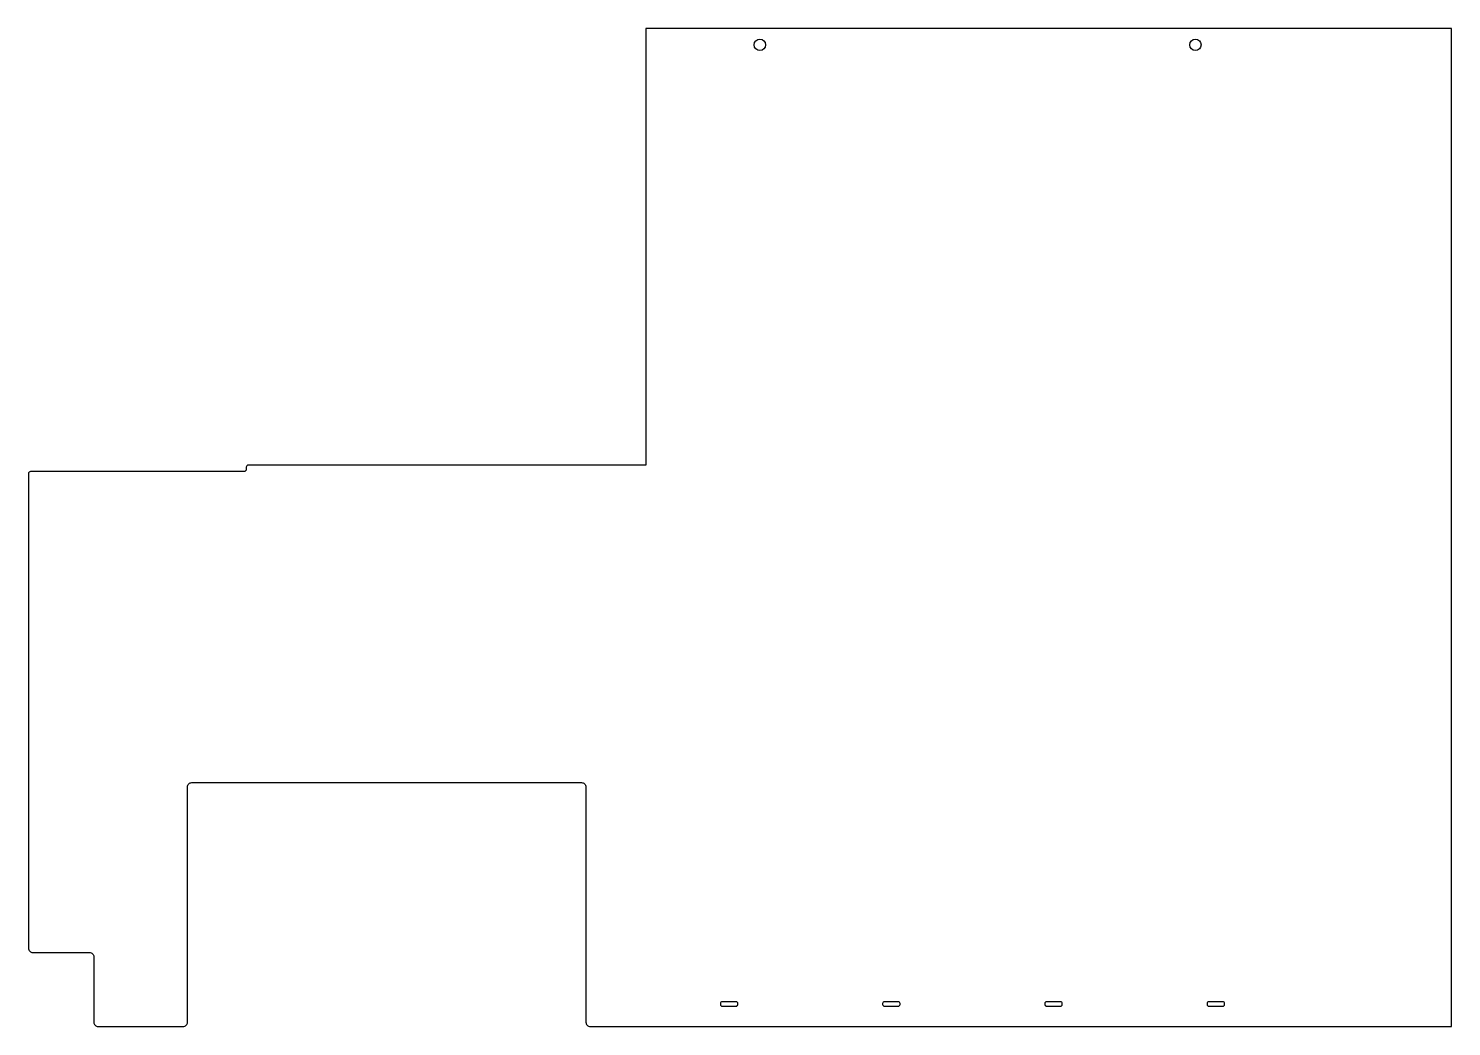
# Model space of a CAD drawing. Extents: x -468 to 185, y -458 to 0.
import ezdxf

# ---------------------------------------------------------------- set-up
doc = ezdxf.new("R2010")
doc.units = 0
doc.header["$MEASUREMENT"] = 0
doc.layers.get('0').update_dxf_attribs({"linetype": 'CONTINUOUS'})

msp = doc.modelspace()

# ---------------------------------------------------------------- linework, layer by layer
at = {"color": 7, "linetype": 'CONTINUOUS'}
for points in [[(-210.5, -458.26), (185, -458.26), (185, 0), (-185, 0), (-185, -200.45), (-367.5, -200.45, 0.414214), (-368.5, -201.45), (-368.5, -202.45, -0.414214), (-369.5, -203.45), (-467.5, -203.45, 0.414214), (-468.5, -204.45), (-468.5, -422.26, 0.414214), (-466.5, -424.26), (-440.5, -424.26, -0.414214), (-438.5, -426.26), (-438.5, -456.26, 0.414214), (-436.5, -458.26), (-397.5, -458.26, 0.414214), (-395.5, -456.26), (-395.5, -348.26, -0.414214), (-393.5, -346.26), (-214.5, -346.26, -0.414214), (-212.5, -348.26), (-212.5, -456.26, 0.414214)], [(-143.55, -446.9), (-149.95, -446.9, 0.414214), (-150.75, -447.7), (-150.75, -448.1, 0.414214), (-149.95, -448.9), (-143.55, -448.9, 0.414214), (-142.75, -448.1), (-142.75, -447.7, 0.414214)], [(-69.05, -446.9), (-75.45, -446.9, 0.414214), (-76.25, -447.7), (-76.25, -448.1, 0.414214), (-75.45, -448.9), (-69.05, -448.9, 0.414214), (-68.25, -448.1), (-68.25, -447.7, 0.414214)], [(5.45, -446.9), (-0.95, -446.9, 0.414214), (-1.75, -447.7), (-1.75, -448.1, 0.414214), (-0.95, -448.9), (5.45, -448.9, 0.414214), (6.25, -448.1), (6.25, -447.7, 0.414214)], [(79.95, -446.9), (73.55, -446.9, 0.414214), (72.75, -447.7), (72.75, -448.1, 0.414214), (73.55, -448.9), (79.95, -448.9, 0.414214), (80.75, -448.1), (80.75, -447.7, 0.414214)]]:
    msp.add_lwpolyline(points, format="xyb", close=True, dxfattribs=at)
for centre in [(-132.62, -7.5), (67.38, -7.5)]:
    msp.add_circle(centre, 2.6, dxfattribs=at)

doc.saveas('drawing.dxf')
